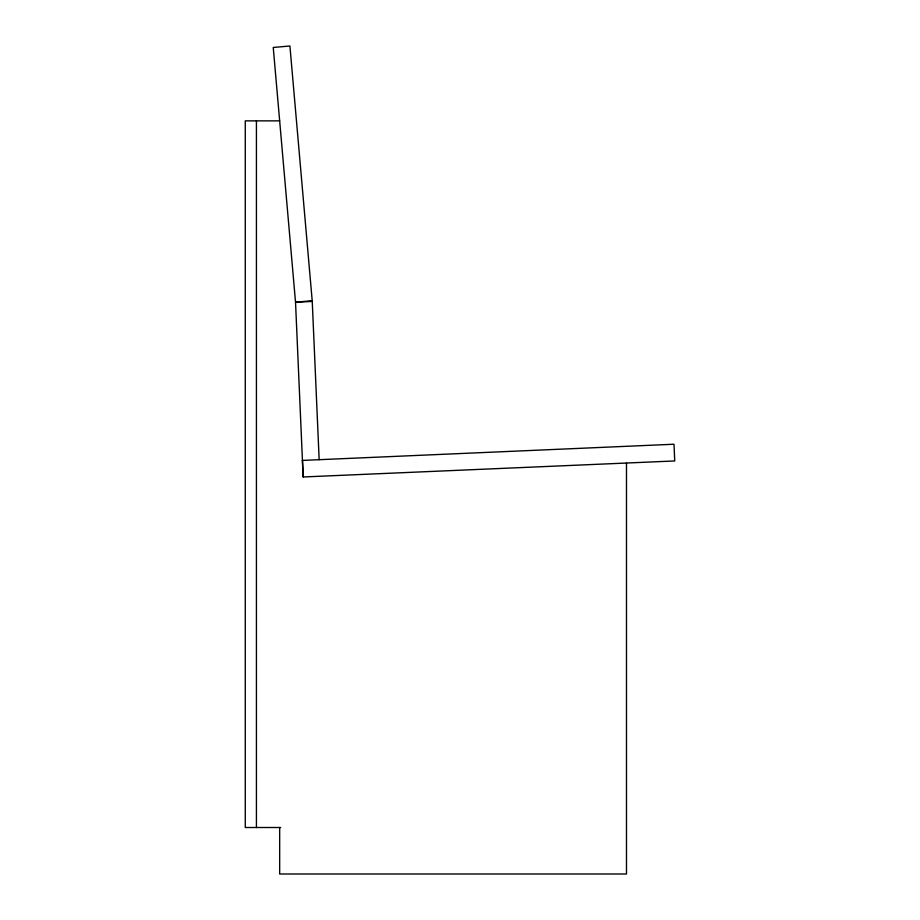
<?xml version="1.0" encoding="UTF-8"?>
<svg xmlns="http://www.w3.org/2000/svg" width="920" height="920" viewBox="0 0 920 920"><rect width="100%" height="100%" fill="white"/><g stroke="black" fill="none" stroke-linecap="round" stroke-linejoin="round"><path stroke-width="1.38" d="M302.438 460.425L674.015 444.233L674.728 460.954L303.163 476.974L295.527 302.174L273.24 47.461L289.915 46L312.202 300.725L295.527 302.174L312.248 301.449L319.159 459.69M279.668 120.865L245.272 120.865L245.272 827.505L280.692 827.505M302.438 460.253L303.163 476.974M626.485 463.036L626.485 874L279.668 874L279.668 827.505M256.427 120.865L256.427 827.505"/></g></svg>
